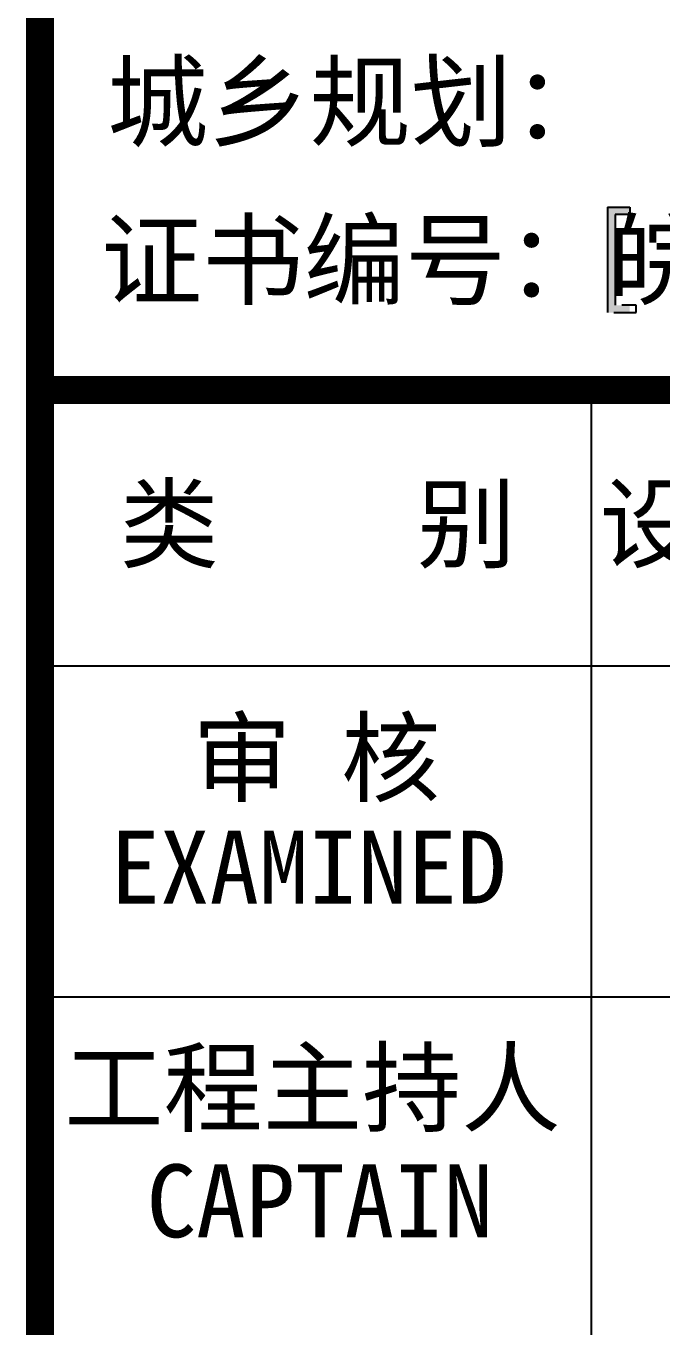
# Model space of a CAD drawing. Extents: x 69728788 to 150676229, y 20164216 to 43663798.
# Drawn here: x 75354258 to 75358762, y 20420231 to 20429439 of the extents above; entities that cross this region are included whole.
import ezdxf

# ---------------------------------------------------------------- set-up
doc = ezdxf.new("R2010")
doc.units = 0
doc.header["$LTSCALE"] = 1000
doc.header["$MEASUREMENT"] = 0
doc.layers.add('图框', color=253, linetype='CONTINUOUS')
doc.styles.add('STYLE-黑体', font='simhei.ttf')
doc.styles.add('黑体', font='simhei.ttf', dxfattribs={"width": 0.6, "height": 4.3})

msp = doc.modelspace()

# ---------------------------------------------------------------- hatches: boundary and pattern name
at = {"layer": '图框'}
msp.add_hatch(color=4, dxfattribs=at).paths.add_polyline_path([(75358430.4, 20428104.7), (75358532.9, 20428104.7), (75358532.9, 20428155.9), (75358485.6, 20428155.9), (75358375.1, 20428155.9), (75358375.1, 20427411.2), (75358485.6, 20427411.2), (75358532.9, 20427411.2), (75358532.9, 20427462.4), (75358430.4, 20427462.4)])

# ---------------------------------------------------------------- linework, layer by layer
at = {"layer": '图框', "color": 4}
for p, q in [((75354357.4, 20444366.1), (75354357.4, 20364366.1)), ((75358375.1, 20428155.9), (75358485.6, 20428155.9)), ((75358375.1, 20428155.9), (75358375.1, 20427411.2)), ((75358532.9, 20428104.7), (75358430.4, 20428104.7)), ((75358430.4, 20428104.7), (75358430.4, 20427462.4)), ((75358485.6, 20428155.9), (75358532.9, 20428155.9)), ((75358532.9, 20428155.9), (75358532.9, 20428104.7)), ((75358578.9, 20427462.4), (75358476.3, 20427462.4)), ((75358578.9, 20427411.2), (75358578.9, 20427462.4)), ((75358421.1, 20427411.2), (75358531.5, 20427411.2)), ((75358531.5, 20427411.2), (75358578.9, 20427411.2))]:
    msp.add_line(p, q, dxfattribs=at)
at = {"layer": '图框', "color": 0}
for p, q in [((75354357.4, 20424911), (75365713.4, 20424911)), ((75354357.4, 20424911), (75365713.4, 20424911)), ((75354357.4, 20422568.4), (75365713.4, 20422568.4))]:
    msp.add_line(p, q, dxfattribs=at)
at = {"layer": '图框', "color": 4, "const_width": 197.2}
msp.add_lwpolyline([(75354357.4, 20444366.1), (75354357.4, 20364366.1)], dxfattribs=at)
msp.add_lwpolyline([(75354357.4, 20444366.1), (75365757.4, 20444366.1), (75365757.4, 20364366.1), (75354357.4, 20364366.1)], close=True, dxfattribs=at)
msp.add_lwpolyline([(75354357.4, 20444366.1), (75365757.4, 20444366.1), (75365757.4, 20364366.1), (75354357.4, 20364366.1)], close=True, dxfattribs=at)
at = {"layer": '图框', "color": 0}
for const_width in [199.2, 199.2, 199.2, 199.2, 80.7]:
    msp.add_lwpolyline([(75354357.4, 20426863.2), (75365713.7, 20426863.2)], dxfattribs=dict(at, const_width=const_width))
for points in [[(75358261.7, 20424911), (75358261.7, 20426863.2)], [(75358261.7, 20413588.5), (75358261.7, 20424911)]]:
    msp.add_lwpolyline(points, dxfattribs=at)

# ---------------------------------------------------------------- texts
at = {"layer": '图框', "color": 4, "style": '黑体'}
for s, height, p in [('城乡规划：', 525.89, (75354830.9, 20428640.4)), ('证书编号：皖 城规编(162037)', 525.888, (75354788.8, 20427520.1))]:
    msp.add_text(s, height=height, dxfattribs=at).set_placement(p)
at = {"layer": '图框', "color": 0, "style": 'STYLE-黑体'}
for s, p in [('类    别 ', (75354920.4, 20425657.5)), ('设计人员', (75358319.7, 20425657.5)), ('审 核', (75355435.4, 20424001.8)), ('EXAMINED ', (75354855.9, 20423227.8)), ('工程主持人', (75354528.6, 20421667)), ('CAPTAIN', (75355111.7, 20420866.6))]:
    msp.add_text(s, height=515.37, dxfattribs=at).set_placement(p)

doc.saveas('drawing.dxf')
